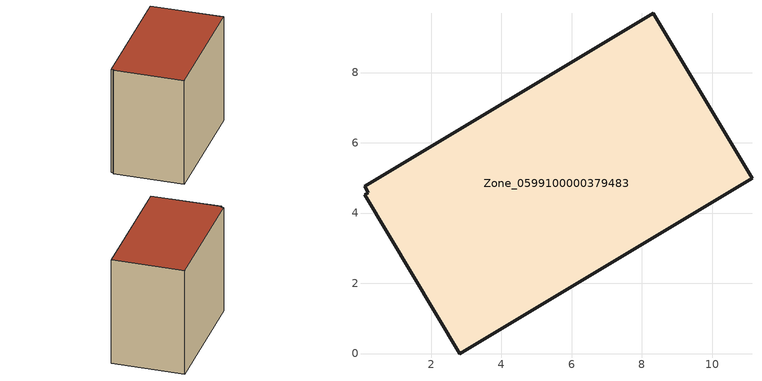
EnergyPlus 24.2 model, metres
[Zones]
Zone_0599100000379483
 floor ground (C_G): 0.1,4.52 0.22,4.58 0.11,4.76 8.32,9.68 11.14,4.99 2.81,0 z0
 wall outside (C_F): 11.14,4.99 8.32,9.68 0.11,4.76 0.22,4.58 0.1,4.52 2.81,0 11.14,4.99 z0:8.37
 roof outside (C_R): 0.22,4.58 0.1,4.52 2.81,0 11.14,4.99 8.32,9.68 0.11,4.76 z8.37
[BUILDING]
Pand.0599100000379483: North Axis=0; Terrain=City; Loads Convergence Tolerance Value=0.04; Temperature Convergence Tolerance Value=0.4; Solar Distribution=FullExterior; Maximum Number of Warmup Days=25; Minimum Number of Warmup Days=1
[Site:Location]
Rotterdam.The.Hague.AP_ZH_NLD Design_Conditions: Latitude=51.96; Longitude=4.45; Time Zone=1; Elevation=-4.5
[SITE:GROUNDTEMPERATURE:BUILDINGSURFACE]
18, 18, 18, 18, 18, 18, 18, 18, 18, 18, 18, 18
[MATERIAL] Thermal Absorptance=0.9; Solar Absorptance=0.7; Visible Absorptance=0.7
Name | Roughness | Thickness | Conductivity | Density | Specific Heat
G.TI.1992-2005 | MediumSmooth | 0.15 | 0.06 | 540 | 1210
F.TI.1992-2005 | Rough | 0.3 | 0.12 | 1920 | 840
R.TI.1992-2005 | MediumRough | 0.2 | 0.08 | 1500 | 1000
[CONSTRUCTION]
C_G: G.TI.1992-2005
C_F: F.TI.1992-2005
C_R: R.TI.1992-2005
[ZONE]
Zone_0599100000379483: Type=1; Multiplier=1; Ceiling Height=Autocalculate; Volume=Autocalculate; Floor Area=autocalculate; Part of Total Floor Area=Yes
[ZONEINFILTRATION:DESIGNFLOWRATE]
Infil_Zone_0599100000379483: Zone or ZoneList or Space or SpaceList=Zone_0599100000379483; Schedule=AlwaysOn; Design Flow Rate Calculation Method=Flow/Area; Flow Rate per Floor Area=0.0015; Constant Term Coefficient=1; Temperature Term Coefficient=0; Velocity Term Coefficient=0; Velocity Squared Term Coefficient=0
[HVACTEMPLATE:ZONE:IDEALLOADSAIRSYSTEM]
Zone_0599100000379483: Maximum Heating Supply Air Temperature=50; Minimum Cooling Supply Air Temperature=13; Maximum Heating Supply Air Humidity Ratio=0.0156; Minimum Cooling Supply Air Humidity Ratio=0.0077; Heating Limit=NoLimit; Cooling Limit=NoLimit; Dehumidification Control Type=ConstantSensibleHeatRatio; Cooling Sensible Heat Ratio=0.7; Dehumidification Setpoint=60; Humidification Control Type=None; Humidification Setpoint=30; Outdoor Air Method=None; Outdoor Air Flow Rate per Person=0.00944; Outdoor Air Flow Rate per Zone Floor Area=0; Outdoor Air Flow Rate per Zone=0; Demand Controlled Ventilation Type=None; Outdoor Air Economizer Type=NoEconomizer; Heat Recovery Type=None; Sensible Heat Recovery Effectiveness=0.7; Latent Heat Recovery Effectiveness=0.65
[ZONECONTROL:THERMOSTAT]
ThermostatControl_Zone_0599100000379483: Zone or ZoneList=Zone_0599100000379483; Control Type Schedule=DualSetpointControlType; Control 1=Thermostat_Zone_0599100000379483; Temperature Difference Between Cutout And Setpoint=0
[THERMOSTATSETPOINT:DUALSETPOINT]
Thermostat_Zone_0599100000379483: Heating Setpoint Temperature Schedule=HeatingSetpoint_Zone_0599100000379483; Cooling Setpoint Temperature Schedule=CoolingSetpoint_Zone_0599100000379483
[SCHEDULE:COMPACT]
HeatingSetpoint_Zone_0599100000379483: Through: 12/31, For: AllDays, Until: 24:00, 21
CoolingSetpoint_Zone_0599100000379483: Through: 12/31, For: AllDays, Until: 24:00, 24
DualSetpointControlType: Through: 12/31, For: AllDays, Until: 24:00, 4
AlwaysOn: Through: 12/31, For: AllDays, Until: 24:00, 1
